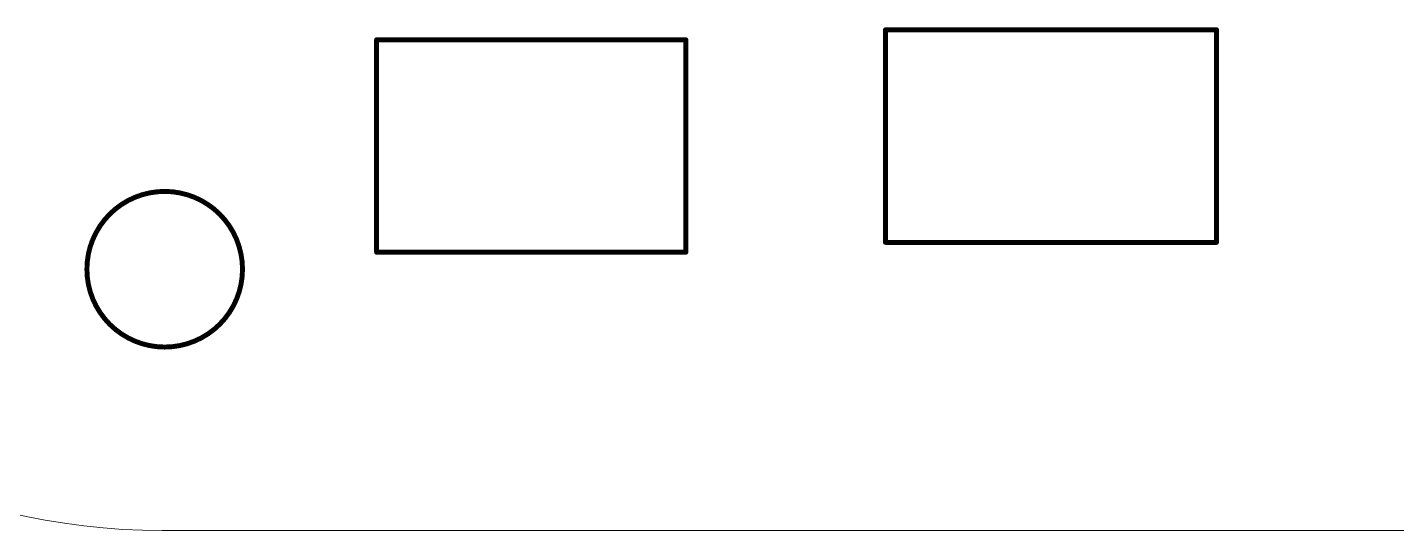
# Model space of a CAD drawing. Header units: inches. Extents: x -244 to 524, y 600 to 1121.
# Drawn here: x 242.6 to 277.8, y 1003.16 to 1016.09 of the extents above; entities that cross this region are included whole.
import ezdxf

# ---------------------------------------------------------------- set-up
doc = ezdxf.new("R2010")
doc.units = ezdxf.units.IN
doc.layers.add('1', color=7, linetype='Continuous', true_color=0xffffff)
doc.layers.add('TOPOVERLAY', color=2, linetype='Continuous')

# ---------------------------------------------------------------- blocks, each defined once
blk = doc.blocks.new('SWITCH_TOUCH_2_65')
at = {"layer": 'TOPOVERLAY', "const_width": 0.005}
for points in [[(-0.115, 0.12), (0.1, 0.12)], [(-0.115, 0.12), (-0.115, -0.192901)], [(0.1, 0.12), (0.1, -0.192901)], [(-0.115, -0.192901), (0.1, -0.192901)]]:
    blk.add_lwpolyline(points, dxfattribs=at)
at = {"layer": 'TOPOVERLAY', "const_width": 0.0025}
for points in [[(-0.11625, 0.12, 1), (-0.11375, 0.12, 1)], [(-0.11625, 0.12, 1), (-0.11375, 0.12, 1)], [(0.09875, 0.12, 1), (0.10125, 0.12, 1)], [(0.09875, 0.12, 1), (0.10125, 0.12, 1)], [(-0.11625, -0.192901, 1), (-0.11375, -0.192901, 1)], [(-0.11625, -0.192901, 1), (-0.11375, -0.192901, 1)], [(0.09875, -0.192901, 1), (0.10125, -0.192901, 1)], [(0.09875, -0.192901, 1), (0.10125, -0.192901, 1)]]:
    blk.add_lwpolyline(points, format="xyb", close=True, dxfattribs=at)
blk = doc.blocks.new('SWITCH_TOUCH_2_66')
at = {"layer": 'TOPOVERLAY', "const_width": 0.005}
for points in [[(-0.115, 0.165), (0.1, 0.165)], [(-0.115, 0.165), (-0.115, -0.17)], [(0.1, 0.165), (0.1, -0.17)], [(-0.115, -0.17), (0.1, -0.17)]]:
    blk.add_lwpolyline(points, dxfattribs=at)
at = {"layer": 'TOPOVERLAY', "const_width": 0.0025}
for points in [[(-0.11625, 0.165, 1), (-0.11375, 0.165, 1)], [(-0.11625, 0.165, 1), (-0.11375, 0.165, 1)], [(0.09875, 0.165, 1), (0.10125, 0.165, 1)], [(0.09875, 0.165, 1), (0.10125, 0.165, 1)], [(-0.11625, -0.17, 1), (-0.11375, -0.17, 1)], [(-0.11625, -0.17, 1), (-0.11375, -0.17, 1)], [(0.09875, -0.17, 1), (0.10125, -0.17, 1)], [(0.09875, -0.17, 1), (0.10125, -0.17, 1)]]:
    blk.add_lwpolyline(points, format="xyb", close=True, dxfattribs=at)

msp = doc.modelspace()

# ---------------------------------------------------------------- linework, layer by layer
at = {"layer": '1', "color": 155, "linetype": 'Continuous', "lineweight": 18}
msp.add_line((246.061, 1003.161), (326.452, 1003.161), dxfattribs=at)
msp.add_arc((246.061, 1020.061), 16.9, 215.859, 270, dxfattribs=at)
at = {"layer": 'TOPOVERLAY'}
for points, const_width in [([(248.127, 1009.877, 1), (244.127, 1009.877, 1)], 0.127), ([(244.095, 1009.877, 1), (244.159, 1009.877, 1)], 0.0635), ([(248.095, 1009.877, 1), (248.159, 1009.877, 1)], 0.0635)]:
    msp.add_lwpolyline(points, format="xyb", close=True, dxfattribs=dict(at, const_width=const_width))

# ---------------------------------------------------------------- block references
at = {"xscale": 25.4, "yscale": 25.4, "zscale": 25.4, "rotation": 90}
for name, p in [('SWITCH_TOUCH_2_66', (268.847, 1013.488)), ('SWITCH_TOUCH_2_65', (254.623, 1013.234))]:
    msp.add_blockref(name, p, dxfattribs=at)

doc.saveas('drawing.dxf')
